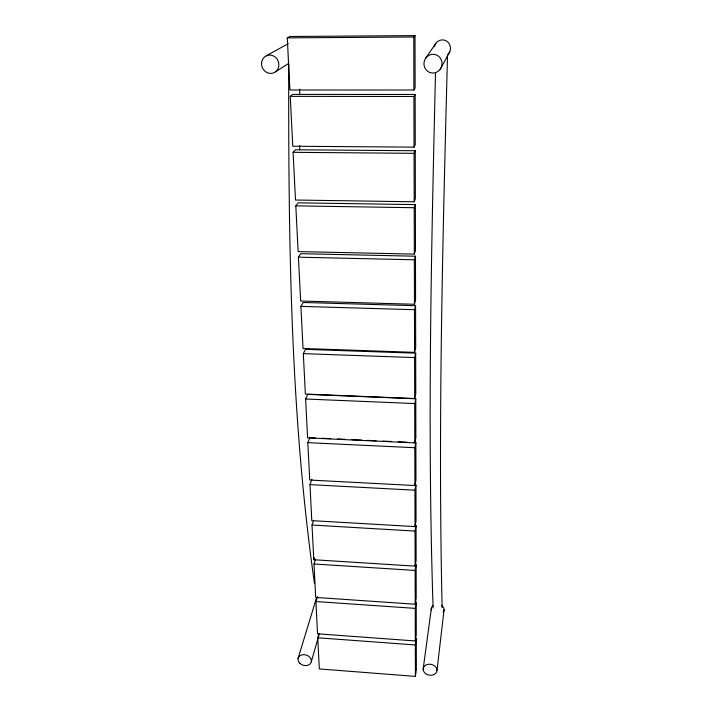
<?xml version="1.0" encoding="UTF-8"?>
<svg xmlns="http://www.w3.org/2000/svg" width="712" height="712" viewBox="0 0 712 712"><rect width="100%" height="100%" fill="white"/><g stroke="black" fill="none" stroke-linecap="round" stroke-linejoin="round"><path stroke-width="1.07" d="M288.707 63.724C288.476 237.052 289.935 411.26 314.428 583.155M299.672 94.732L299.716 89.169M435.513 72.446C431.312 250.918 427.209 429.558 433.101 608.039M447.545 54.495C442.722 238.787 437.925 423.213 442.116 607.576M437.017 670.286L444.048 609.873M423.151 669.227L431.41 607.932M415.416 676.4L416.351 669.885L416.28 638.611L415.327 644.956L415.416 676.4L319.323 668.933L317.748 637.783L318.932 633.644M415.318 640.96L416.271 634.632L416.208 602.236L415.238 608.377L415.318 640.96L317.543 633.813L315.906 601.551L317.418 596.549M415.23 604.23L416.2 598.116L416.128 564.527L415.14 570.437L415.23 604.23L315.692 597.439L314.001 563.993L315.558 559.187M415.132 566.138L416.12 560.255L416.048 525.412L415.034 531.072L415.132 566.138L313.778 559.739L312.016 525.047L313.618 520.445M415.025 526.604L416.039 520.979L415.959 484.81L414.936 490.194L415.025 526.604L311.794 520.632L309.969 484.623L311.945 479.363M315.389 437.933L309.871 437.675L307.833 442.65L309.729 480.039L414.918 485.557L415.95 480.199L415.87 442.633L413.663 442.535M414.918 485.557L414.82 447.723L415.87 442.633M414.811 442.9L415.861 437.844L415.781 398.791L307.718 394.368L305.617 399.014L307.593 437.88L414.811 442.9L414.704 403.553L415.781 398.791M414.695 398.533L415.772 393.816L415.683 353.179L305.475 349.334L303.312 353.633L305.368 394.065L414.695 398.533L414.589 357.584L415.683 353.179M414.58 352.36L415.675 347.999L415.585 305.697L303.143 302.484L300.909 306.391L303.054 348.48L414.58 352.36L414.464 309.702L415.585 305.697M414.455 304.264L415.568 300.304L415.479 256.213L300.713 253.686L298.408 257.183L300.642 301.025L414.455 304.264L414.34 259.791L415.479 256.213M311.313 661.76L319.243 633.974M298.052 658.52L315.87 600.02M414.322 254.113L415.47 250.588L415.372 204.611L298.186 202.831L295.809 205.866L298.132 251.585L414.322 254.113L414.206 207.717L415.372 204.611M313.778 559.739L314.41 557.825M414.188 201.79L415.354 198.737L415.256 150.748L295.542 149.778L293.086 152.315L295.507 200.028L414.188 201.79L414.064 153.329L415.256 150.748M414.046 147.144L415.247 144.616L415.14 94.465L292.783 94.385L290.247 96.369L292.774 146.218L414.046 147.144L413.912 96.485L415.14 94.465M440.399 69.002L449.77 51.718M413.894 90.006L415.123 88.057L415.016 35.6L289.909 36.499L287.274 37.878L289.918 90.006L413.894 90.006L413.761 36.997L415.016 35.6M425.536 58.402L435.655 43.61M275.517 71.805L288.378 63.617M266.243 55.821L288.244 43.663M287.274 37.878L413.761 36.997M290.247 96.369L413.912 96.485M293.086 152.315L414.064 153.329M295.809 205.866L414.206 207.717M298.408 257.183L414.34 259.791M300.909 306.391L414.464 309.702M303.312 353.633L414.589 357.584M305.617 399.014L414.704 403.553M322.02 438.245L330.849 438.663M337.47 438.966L345.204 439.331M351.826 439.642L361.767 440.105M367.285 440.363L376.123 440.772M382.745 441.084L391.582 441.502M398.204 441.805L407.042 442.223M307.833 442.65L414.82 447.723M309.969 484.623L414.936 490.194M312.016 525.047L415.034 531.072M314.001 563.993L415.14 570.437M315.906 601.551L415.238 608.377M317.748 637.783L415.327 644.956M299.627 145.355L299.654 149.751M434.382 46.698A8.5 8.135 -80.8 0 1 446.593 41.065A8.5 8.135 -80.8 0 1 447.483 54.868M315.852 601.613A6.301 5.073 17.2 0 1 317.062 597.849M441.315 605.36A6.426 5.207 10.6 0 1 443.211 612.365M431.561 610.602A6.426 5.207 10.6 0 1 433.163 605.423M440.078 69.447A9.398 9.042 -83.7 0 0 434.32 54.37A9.398 9.042 -83.7 0 0 424.575 67.204A9.398 9.042 -83.7 0 0 440.078 69.447M261.615 62.282A9.292 8.571 67.3 0 0 273.31 72.989A9.292 8.571 67.3 0 0 275.651 57.432A9.292 8.571 67.3 0 0 261.615 62.282M299.93 663.406A6.835 5.331 17.3 0 0 311.171 662.285A6.835 5.331 17.3 0 0 302.965 654.684A6.835 5.331 17.3 0 0 299.93 663.406M425.42 673.49A6.986 5.482 11.1 0 0 436.865 671.407A6.986 5.482 11.1 0 0 427.965 664.323A6.986 5.482 11.1 0 0 425.42 673.49"/></g></svg>
